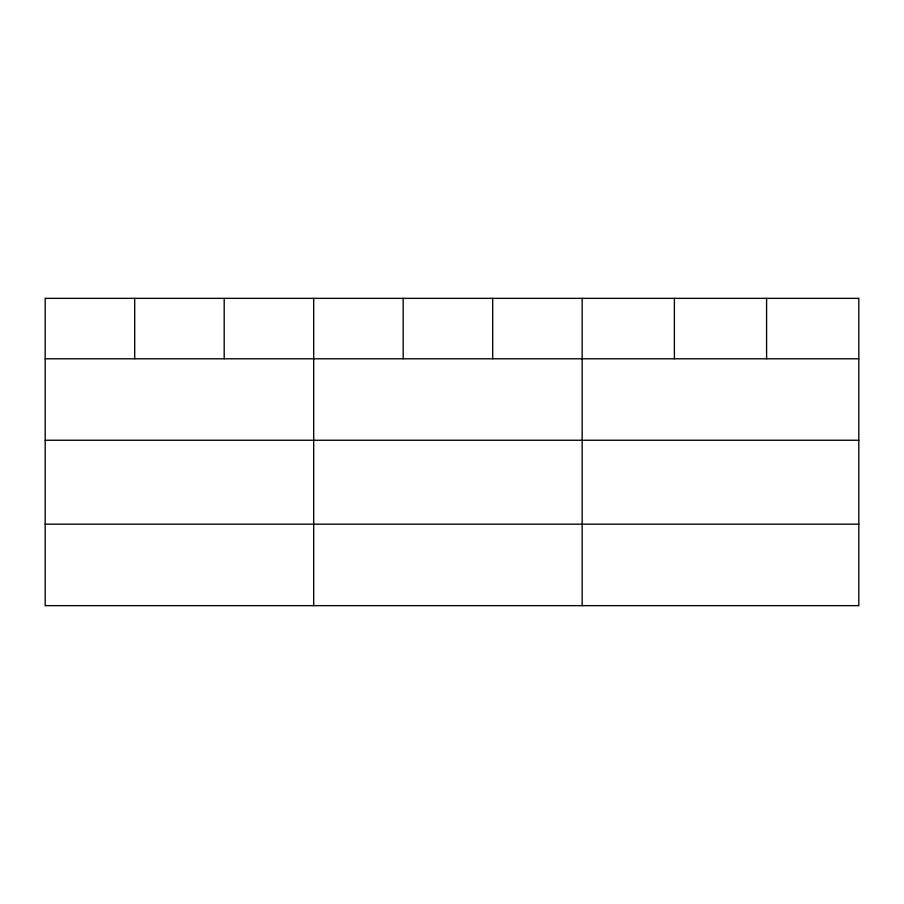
<?xml version="1.0" encoding="UTF-8"?>
<svg xmlns="http://www.w3.org/2000/svg" width="904" height="904" viewBox="0 0 904 904"><rect width="100%" height="100%" fill="white"/><g stroke="black" fill="none" stroke-linecap="round" stroke-linejoin="round"><path stroke-width="1.36" d="M858.8 440.248L858.8 298.354L45.2 298.354L45.2 605.646L858.8 605.646L858.8 440.248L45.2 440.248M45.2 358.786L858.8 358.786M45.2 524.184L858.8 524.184M766.592 298.354L766.592 358.786M674.384 298.354L674.384 358.786M582.176 298.354L582.176 605.646M492.68 298.354L492.68 358.786M403.184 298.354L403.184 358.786M313.688 298.354L313.688 605.646M224.192 298.354L224.192 358.786M134.696 298.354L134.696 358.786"/></g></svg>
